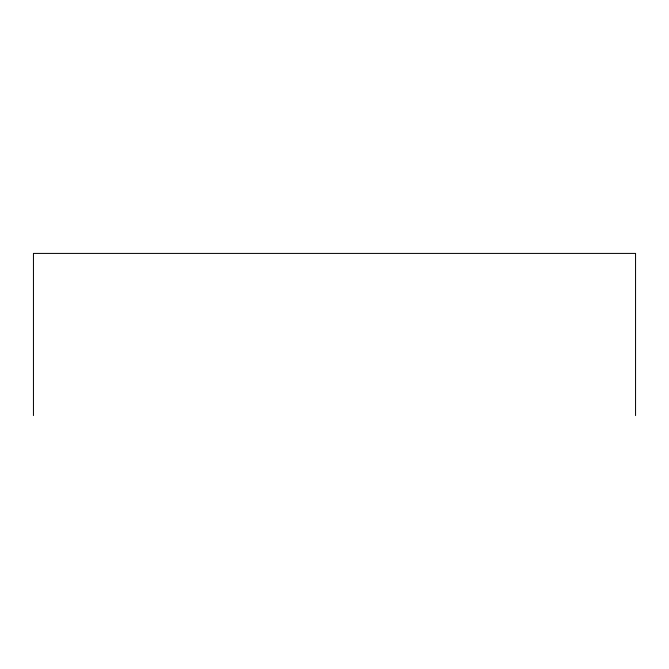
<?xml version="1.0" encoding="UTF-8"?>
<svg xmlns="http://www.w3.org/2000/svg" width="669" height="669" viewBox="0 0 669 669"><rect width="100%" height="100%" fill="white"/><g stroke="black" fill="none" stroke-linecap="round" stroke-linejoin="round"><path stroke-width="1" d="M635.55 415.583L635.55 253.417L33.45 253.417L33.45 415.583"/></g></svg>
